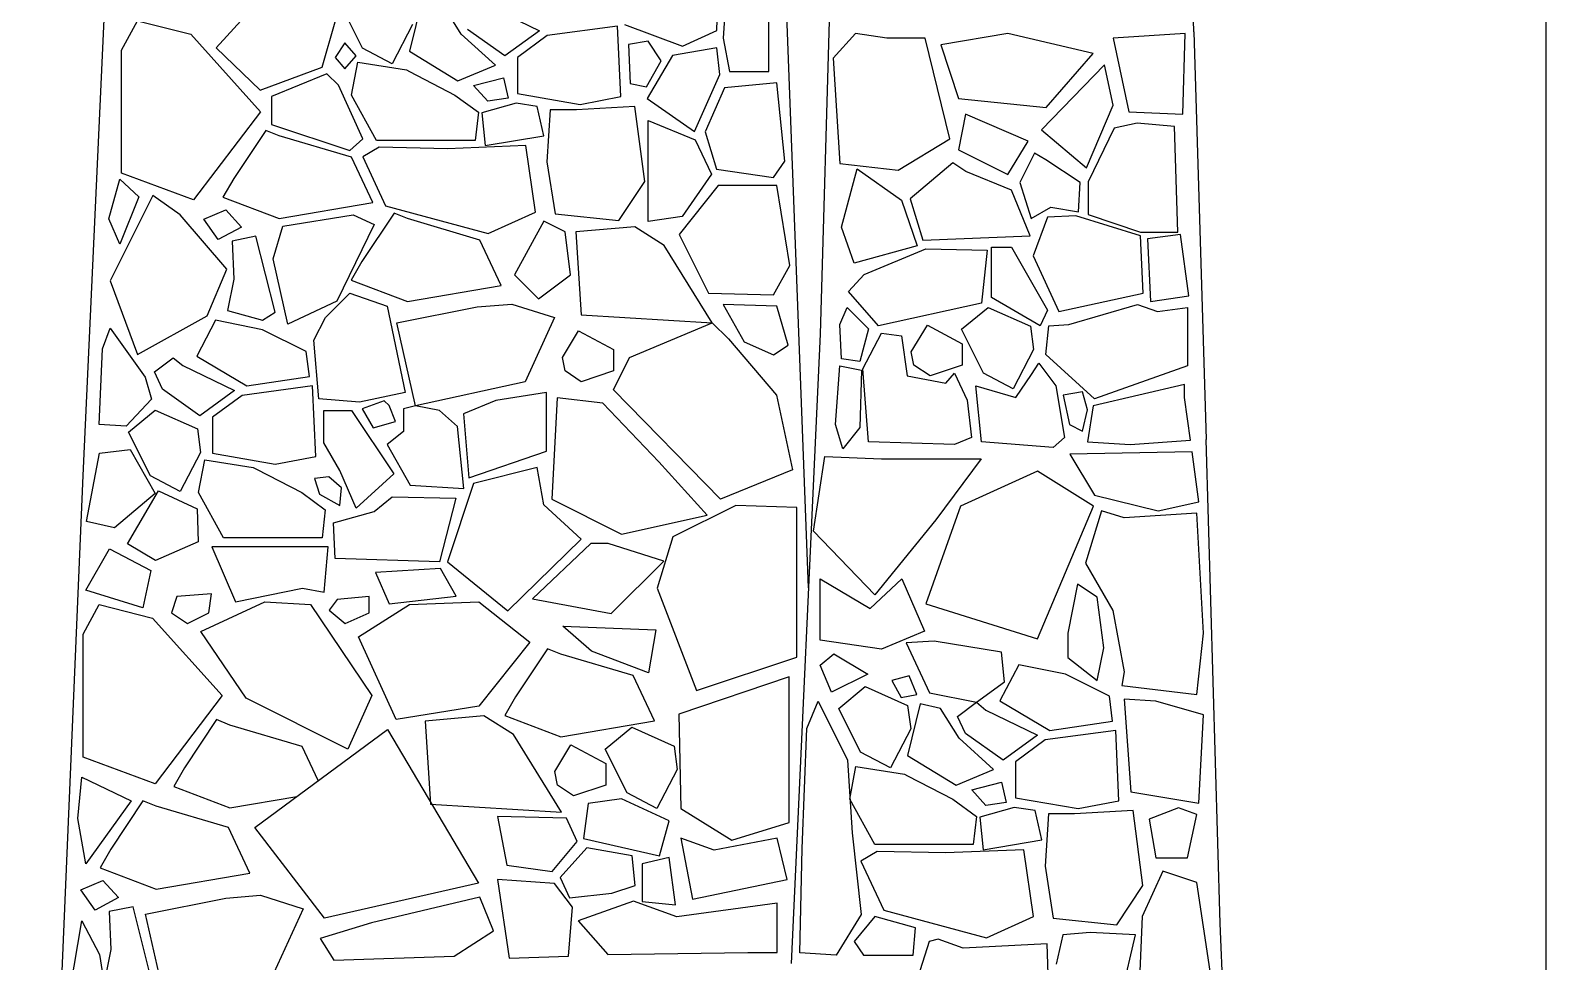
# Model space of a CAD drawing. Header units: millimetres. Extents: x 0 to 25200, y 0 to 17820.
# Drawn here: x 9039.6 to 9466.7, y 3138 to 3400.3 of the extents above; entities that cross this region are included whole.
import ezdxf

# ---------------------------------------------------------------- set-up
doc = ezdxf.new("R2010")
doc.units = ezdxf.units.MM
doc.header["$LTSCALE"] = 100
doc.header["$MEASUREMENT"] = 0
doc.layers.add('CO-TREE', color=251, linetype='Continuous')
doc.layers.add('TB-FORM', color=7, linetype='Continuous')

# ---------------------------------------------------------------- blocks, each defined once
blk = doc.blocks.new('T-133')
at = {"layer": 'CO-TREE'}
for p, q in [((335.68, 714.57), (331.28, 848.78)), ((236.33, 833.96), (230.39, 629.39)), ((32.12, 796.6), (22.59, 589.61)), ((227.11, 557.94), (220.4, 735.5)), ((74.87, 726.17), (60.18, 710.11)), ((201.26, 714.94), (201.7, 728.6)), ((101.43, 710.02), (95.26, 722.35)), ((118.19, 723.68), (114.66, 709.14)), ((129.21, 713.98), (123.92, 722.35)), ((136.71, 721.91), (151.26, 714.86)), ((203.91, 725.28), (203.02, 712.79)), ((215.96, 703.43), (215.96, 723.49)), ((33.47, 709.41), (37.99, 717.69)), ((37.99, 717.69), (53.06, 713.93)), ((90.03, 704.6), (93.7, 717.45)), ((53.06, 713.93), (72.66, 692.09)), ((115.55, 716.63), (109.81, 705.61)), ((138.92, 705.17), (129.21, 713.98)), ((141.56, 707.81), (130.98, 715.3)), ((151.26, 714.86), (141.56, 707.81)), ((153.47, 713.54), (145.09, 707.37)), ((173.31, 716.19), (153.47, 713.54)), ((174.19, 696.36), (173.31, 716.19)), ((175.24, 716.7), (191.56, 710.53)), ((191.56, 710.53), (201.26, 714.94)), ((240.36, 714.13), (234.05, 707.18)), ((249.2, 712.86), (240.36, 714.13)), ((283.31, 714.13), (264.36, 710.97)), ((307.31, 708.45), (283.31, 714.13)), ((333.2, 714.13), (312.99, 712.86)), ((332.57, 691.41), (333.2, 714.13)), ((335.68, 714.57), (339.19, 599.73)), ((33.47, 674.77), (33.47, 709.41)), ((60.18, 710.11), (72.58, 698.18)), ((96.46, 711.49), (93.7, 707.36)), ((99.68, 707.81), (96.46, 711.49)), ((109.81, 705.61), (101.43, 710.02)), ((114.66, 709.14), (128.33, 700.76)), ((181.89, 711.95), (176.37, 711.03)), ((176.37, 711.03), (176.83, 700.01)), ((185.56, 706.44), (181.89, 711.95)), ((201.24, 710.12), (188.74, 707.89)), ((202.13, 702.54), (201.24, 710.12)), ((203.02, 712.79), (204.81, 703.43)), ((259.94, 712.86), (249.2, 712.86)), ((266.89, 684.47), (259.94, 712.86)), ((264.36, 710.97), (269.41, 695.82)), ((312.99, 712.86), (317.41, 692.04)), ((72.58, 698.18), (90.03, 704.6)), ((93.7, 707.36), (96.46, 704.14)), ((96.46, 704.14), (99.68, 707.81)), ((98.35, 696.8), (100.11, 706.05)), ((100.11, 706.05), (113.78, 703.85)), ((128.33, 700.76), (138.92, 705.17)), ((145.09, 707.37), (145.09, 697.24)), ((181.43, 699.1), (185.56, 706.44)), ((188.74, 707.89), (181.6, 695.85)), ((234.05, 707.18), (235.94, 677.52)), ((310.47, 705.29), (292.78, 686.99)), ((294.04, 693.3), (307.31, 708.45)), ((312.99, 693.93), (310.47, 705.29)), ((91.41, 702.77), (75.79, 696.34)), ((94.62, 699.55), (91.41, 702.77)), ((113.78, 703.85), (114.66, 703.41)), ((114.66, 703.41), (127.45, 696.8)), ((132.74, 699.44), (141.12, 701.65)), ((141.12, 701.65), (142.44, 695.92)), ((194.99, 686.48), (202.13, 702.54)), ((204.81, 703.43), (215.96, 703.43)), ((75.79, 696.34), (75.79, 688.54)), ((101.51, 684.41), (94.62, 699.55)), ((105.4, 684.02), (98.35, 696.8)), ((127.45, 696.8), (134.07, 691.95)), ((136.71, 695.04), (132.74, 699.44)), ((145.09, 697.24), (162.73, 694.16)), ((162.73, 694.16), (174.19, 696.36)), ((176.83, 700.01), (181.43, 699.1)), ((203.47, 698.82), (197.96, 686.43)), ((218.17, 700.2), (203.47, 698.82)), ((220.47, 678.17), (218.17, 700.2)), ((72.66, 692.09), (53.82, 667.24)), ((134.07, 691.95), (133.18, 684.02)), ((144.68, 694.51), (135.04, 691.75)), ((142.44, 695.92), (136.71, 695.04)), ((150.66, 693.59), (144.68, 694.51)), ((152.49, 685.33), (150.66, 693.59)), ((154.33, 692.67), (153.41, 677.99)), ((161.68, 692.67), (154.33, 692.67)), ((178.21, 693.59), (161.68, 692.67)), ((180.97, 672.48), (178.21, 693.59)), ((181.6, 695.85), (194.99, 686.48)), ((269.41, 695.82), (294.04, 693.3)), ((305.41, 676.26), (312.99, 693.93)), ((317.41, 692.04), (332.57, 691.41)), ((75.79, 688.54), (97.84, 681.2)), ((135.04, 691.75), (135.96, 682.57)), ((181.89, 689.65), (195.2, 684.14)), ((181.89, 670.83), (181.89, 689.65)), ((271.31, 691.41), (269.41, 681.31)), ((288.99, 683.83), (271.31, 691.41)), ((319.7, 688.88), (313.27, 687.5)), ((330.27, 687.96), (319.7, 688.88)), ((331.19, 658.13), (330.27, 687.96)), ((74.17, 686.82), (65.12, 673.27)), ((77.93, 685.31), (74.17, 686.82)), ((98.28, 679.29), (77.93, 685.31)), ((97.84, 681.2), (101.51, 684.41)), ((133.18, 684.02), (105.4, 684.02)), ((135.96, 682.57), (152.49, 685.33)), ((195.2, 684.14), (199.8, 674.5)), ((197.96, 686.43), (201.18, 675.88)), ((252.36, 675.63), (266.89, 684.47)), ((283.31, 674.37), (288.99, 683.83)), ((292.78, 686.99), (305.41, 676.26)), ((313.27, 687.5), (305.93, 672.36)), ((104.31, 666.49), (98.28, 679.29)), ((106.11, 682.12), (101.51, 679.36)), ((101.51, 679.36), (107.94, 665.59)), ((125.39, 681.66), (106.11, 682.12)), ((147.44, 682.57), (125.39, 681.66)), ((150.2, 663.76), (147.44, 682.57)), ((269.41, 681.31), (283.31, 674.37)), ((290.77, 680.39), (286.64, 672.13)), ((293.98, 678.56), (290.77, 680.39)), ((53.82, 667.24), (33.47, 674.77)), ((153.41, 677.99), (155.71, 663.3)), ((201.18, 675.88), (217.25, 673.58)), ((217.25, 673.58), (220.47, 678.17)), ((235.94, 677.52), (252.36, 675.63)), ((236.36, 659.54), (240.79, 676.05)), ((240.79, 676.05), (253.29, 667.19)), ((267.8, 677.66), (255.71, 667.59)), ((271.43, 675.25), (267.8, 677.66)), ((284.33, 670.01), (271.43, 675.25)), ((303.63, 672.13), (293.98, 678.56)), ((29.91, 661.91), (33.03, 673.06)), ((33.03, 673.06), (38.39, 668.15)), ((65.12, 673.27), (62.11, 667.99)), ((173.62, 661.46), (180.97, 672.48)), ((181.89, 661.19), (181.89, 670.83)), ((201.63, 671.29), (190.61, 657.52)), ((199.8, 674.5), (191.53, 662.57)), ((218.17, 671.29), (201.63, 671.29)), ((221.84, 648.8), (218.17, 671.29)), ((286.64, 672.13), (289.85, 662.04)), ((303.17, 663.87), (303.63, 672.13)), ((305.93, 672.36), (305.93, 663.18)), ((42.38, 668.49), (30.36, 644.46)), ((38.39, 668.15), (33.03, 654.77)), ((50.04, 663.03), (42.38, 668.49)), ((62.11, 667.99), (77.93, 661.97)), ((77.93, 661.97), (104.31, 666.49)), ((253.29, 667.19), (257.72, 654.3)), ((255.71, 667.59), (259.33, 655.91)), ((289.57, 657.12), (284.33, 670.01)), ((33.03, 654.77), (29.91, 661.91)), ((63.16, 647.74), (50.04, 663.03)), ((56.74, 661.79), (62.92, 664.43)), ((62.92, 664.43), (67.32, 659.58)), ((79.01, 659.82), (98.76, 663.03)), ((98.76, 663.03), (104.73, 660.28)), ((110.32, 663.48), (101.28, 649.92)), ((107.94, 665.59), (136.88, 657.79)), ((114.09, 661.97), (110.32, 663.48)), ((134.44, 655.95), (114.09, 661.97)), ((136.88, 657.79), (150.2, 663.76)), ((155.71, 663.3), (173.62, 661.46)), ((191.53, 662.57), (181.89, 661.19)), ((289.85, 662.04), (295.36, 665.25)), ((294.41, 662.36), (290.37, 651.48)), ((302.47, 662.76), (294.41, 662.36)), ((295.36, 665.25), (303.17, 663.87)), ((320.61, 657.12), (302.47, 662.76)), ((305.93, 663.18), (320.62, 658.13)), ((60.71, 656.06), (56.74, 661.79)), ((67.32, 659.58), (60.71, 656.06)), ((76.25, 650.64), (79.01, 659.82)), ((104.73, 660.28), (94.16, 638.71)), ((152.53, 661.22), (144.24, 646.16)), ((158.55, 658.21), (152.53, 661.22)), ((160.06, 646.16), (158.55, 658.21)), ((178.15, 659.71), (161.57, 658.21)), ((161.57, 658.21), (163.08, 634.86)), ((186.44, 654.44), (178.15, 659.71)), ((239.98, 649.47), (236.36, 659.54)), ((320.62, 658.13), (331.19, 658.13)), ((71.41, 657), (64.72, 655.67)), ((64.72, 655.67), (65.16, 644.96)), ((76.77, 635.6), (71.41, 657)), ((140.47, 643.15), (134.44, 655.95)), ((200, 632.6), (186.44, 654.44)), ((190.61, 657.52), (198.88, 641)), ((257.72, 654.3), (239.98, 649.47)), ((242.81, 646.25), (260.14, 653.5)), ((259.33, 655.91), (289.57, 657.12)), ((260.14, 653.5), (277.47, 653.09)), ((278.68, 639.8), (278.68, 653.9)), ((278.68, 653.9), (284.33, 653.9)), ((284.33, 653.9), (294.41, 636.18)), ((321.41, 641.01), (320.61, 657.12)), ((331.9, 657.52), (322.62, 656.32)), ((322.62, 656.32), (323.43, 638.59)), ((334.31, 640.2), (331.9, 657.52)), ((80.39, 632.28), (76.25, 650.64)), ((101.28, 649.92), (98.26, 644.65)), ((277.47, 653.09), (275.86, 638.19)), ((290.37, 651.48), (297.63, 635.77)), ((57.69, 634.63), (63.16, 647.74)), ((65.16, 644.96), (63.38, 636.05)), ((144.24, 646.16), (151.02, 639.38)), ((151.02, 639.38), (160.06, 646.16)), ((217.25, 640.54), (221.84, 648.8)), ((238.37, 641.41), (242.81, 646.25)), ((30.36, 644.46), (38.01, 623.7)), ((90.95, 634.12), (97.84, 641)), ((97.84, 641), (108.4, 637.33)), ((98.26, 644.65), (114.09, 638.63)), ((114.09, 638.63), (140.47, 643.15)), ((198.88, 641), (217.25, 640.54)), ((246.84, 631.75), (238.37, 641.41)), ((297.63, 635.77), (321.41, 641.01)), ((94.16, 638.71), (80.39, 632.28)), ((108.4, 637.33), (113.45, 613.01)), ((111.08, 632.6), (133.69, 637.12)), ((133.69, 637.12), (143.48, 637.87)), ((143.48, 637.87), (155.54, 634.11)), ((218.17, 637.33), (203.01, 637.79)), ((203.01, 637.79), (208.98, 627.23)), ((221.38, 626.32), (218.17, 637.33)), ((235.95, 632.15), (237.97, 636.98)), ((237.97, 636.98), (244.02, 630.94)), ((275.86, 638.19), (246.84, 631.75)), ((270.26, 630.79), (277.75, 636.96)), ((277.75, 636.96), (289.66, 631.67)), ((292.39, 631.75), (278.68, 639.8)), ((300.45, 632.15), (319.8, 637.79)), ((319.8, 637.79), (325.45, 635.77)), ((323.43, 638.59), (334.31, 640.2)), ((325.45, 635.77), (333.91, 636.98)), ((333.91, 636.98), (333.91, 620.47)), ((38.01, 623.7), (57.69, 634.63)), ((60.02, 633.34), (54.72, 623.2)), ((73.24, 630.69), (60.02, 633.34)), ((63.38, 636.05), (73.2, 633.37)), ((73.2, 633.37), (76.77, 635.6)), ((87.73, 627.69), (90.95, 634.12)), ((116.35, 609.26), (111.08, 632.6)), ((155.54, 634.11), (147.25, 616.04)), ((163.08, 634.86), (200, 632.6)), ((176.64, 622.81), (200, 632.6)), ((200, 632.6), (204.53, 628.09)), ((236.36, 622.48), (235.95, 632.15)), ((294.41, 636.18), (292.39, 631.75)), ((294.81, 631.75), (300.45, 632.15)), ((28.12, 625.34), (30.35, 631.14)), ((30.35, 631.14), (40.17, 617.32)), ((85.59, 624.52), (73.24, 630.69)), ((157.8, 622.81), (162.32, 630.34)), ((162.32, 630.34), (172.12, 625.07)), ((204.53, 628.09), (218.09, 612.27)), ((230.39, 629.39), (222.24, 452.08)), ((244.02, 630.94), (241.6, 621.68)), ((242.4, 619.66), (247.64, 629.73)), ((247.64, 629.73), (253.29, 628.93)), ((253.29, 628.93), (254.9, 617.65)), ((256.07, 624.45), (260.59, 631.99)), ((260.59, 631.99), (270.39, 626.71)), ((276.43, 618.45), (270.26, 630.79)), ((289.66, 631.67), (290.54, 625.06)), ((294, 623.69), (294.81, 631.75)), ((27.23, 603.94), (28.12, 625.34)), ((86.47, 617.47), (85.59, 624.52)), ((89.11, 611.17), (87.73, 627.69)), ((172.12, 625.07), (172.12, 619.05)), ((208.98, 627.23), (217.25, 623.56)), ((217.25, 623.56), (221.38, 626.32)), ((256.83, 620.69), (256.07, 624.45)), ((270.39, 626.71), (270.39, 620.69)), ((290.54, 625.06), (284.81, 614.05)), ((307.71, 611.2), (294, 623.69)), ((42.82, 618.8), (48.11, 622.76)), ((48.11, 622.76), (50.76, 620.56)), ((50.76, 620.56), (65.31, 613.51)), ((54.72, 623.2), (68.84, 614.83)), ((158.55, 619.05), (157.8, 622.81)), ((172.12, 613.78), (176.64, 622.81)), ((234.74, 603.95), (235.95, 620.47)), ((235.95, 620.47), (242, 619.26)), ((241.6, 621.68), (236.36, 622.48)), ((242, 619.26), (241.6, 603.15)), ((244.02, 599.12), (242.4, 619.66)), ((261.35, 617.68), (256.83, 620.69)), ((270.39, 620.69), (261.35, 617.68)), ((289.97, 618.05), (291.99, 621.27)), ((291.99, 621.27), (296.82, 614.83)), ((333.91, 620.47), (307.71, 611.2)), ((40.17, 617.32), (41.96, 611.07)), ((45.02, 613.95), (42.82, 618.8)), ((68.84, 614.83), (86.47, 617.47)), ((147.25, 616.04), (116.35, 609.26)), ((163.08, 616.04), (158.55, 619.05)), ((172.12, 619.05), (163.08, 616.04)), ((254.9, 617.65), (265.78, 615.63)), ((265.78, 615.63), (268.2, 618.45)), ((268.2, 618.45), (271.83, 610.8)), ((284.81, 614.05), (276.43, 618.45)), ((285.54, 611.61), (289.97, 618.05)), ((333.1, 615.23), (307.31, 609.19)), ((333.1, 611.61), (333.1, 615.23)), ((41.96, 611.07), (34.82, 603.49)), ((55.61, 606.46), (45.02, 613.95)), ((65.31, 613.51), (55.61, 606.46)), ((67.51, 612.19), (59.13, 606.02)), ((87.36, 614.83), (67.51, 612.19)), ((88.24, 595), (87.36, 614.83)), ((100.59, 610.25), (89.11, 611.17)), ((113.45, 613.01), (100.59, 610.25)), ((138.96, 610.77), (129.92, 607)), ((153.28, 613.02), (138.96, 610.77)), ((153.28, 596.46), (153.28, 613.02)), ((156.29, 611.52), (154.79, 582.9)), ((169.11, 610.01), (156.29, 611.52)), ((202.27, 582.9), (172.12, 613.78)), ((218.09, 612.27), (222.61, 591.19)), ((271.83, 610.8), (273.04, 600.33)), ((275.86, 599.12), (274.25, 614.83)), ((274.25, 614.83), (285.54, 611.61)), ((296.82, 614.83), (299.24, 600.33)), ((304.33, 613.14), (298.82, 612.22)), ((298.82, 612.22), (300.65, 603.96)), ((305.71, 608.09), (304.33, 613.14)), ((334.72, 599.52), (333.1, 611.61)), ((35.53, 601.85), (43.02, 608.02)), ((43.02, 608.02), (54.93, 602.73)), ((90.49, 598.78), (90.49, 607.96)), ((90.49, 607.96), (98.3, 607.96)), ((98.3, 607.96), (110.24, 590.06)), ((107.56, 610.63), (101.31, 608.4)), ((101.31, 608.4), (104.43, 603.05)), ((108.9, 609.29), (107.56, 610.63)), ((110.68, 604.83), (108.9, 609.29)), ((116.35, 609.26), (112.99, 608.42)), ((112.99, 608.42), (112.99, 601.99)), ((123.1, 607.96), (116.35, 609.26)), ((128.15, 603.37), (123.1, 607.96)), ((129.92, 607), (131.42, 588.93)), ((184.93, 593.45), (169.11, 610.01)), ((304.33, 602.13), (305.71, 608.09)), ((307.31, 609.19), (305.69, 599.12)), ((34.82, 603.49), (27.23, 603.94)), ((54.93, 602.73), (55.81, 596.12)), ((59.13, 606.02), (59.13, 595.88)), ((104.43, 603.05), (110.68, 604.83)), ((129.99, 585.93), (128.15, 603.37)), ((236.76, 597.1), (234.74, 603.95)), ((241.6, 603.15), (236.76, 597.1)), ((300.65, 603.96), (304.33, 602.13)), ((41.7, 589.52), (35.53, 601.85)), ((95.08, 590.98), (90.49, 598.78)), ((112.99, 601.99), (108.4, 598.32)), ((108.4, 598.32), (114.83, 586.85)), ((268.2, 598.31), (244.02, 599.12)), ((273.04, 600.33), (268.2, 598.31)), ((296.02, 597.51), (275.86, 599.12)), ((299.24, 600.33), (296.02, 597.51)), ((305.69, 599.12), (317.79, 598.31)), ((317.79, 598.31), (334.72, 599.52)), ((343.15, 463.36), (339.19, 599.73)), ((23.63, 576.61), (27.34, 595.92)), ((27.34, 595.92), (35.98, 596.89)), ((35.98, 596.89), (43.03, 584.55)), ((55.81, 596.12), (50.08, 585.11)), ((55.2, 584.78), (56.96, 594.03)), ((56.96, 594.03), (70.63, 591.83)), ((59.13, 595.88), (76.77, 592.8)), ((76.77, 592.8), (88.24, 595)), ((131.42, 588.93), (153.28, 596.46)), ((228.5, 573.88), (231.7, 594.96)), ((231.7, 594.96), (247.67, 594.32)), ((247.67, 594.32), (275.79, 594.32)), ((275.79, 594.32), (263.01, 577.08)), ((335.22, 596.23), (300.71, 595.59)), ((300.71, 595.59), (307.74, 584.1)), ((337.14, 582.19), (335.22, 596.23)), ((22.59, 589.61), (7.81, 238.8)), ((50.08, 585.11), (41.7, 589.52)), ((70.63, 591.83), (71.51, 591.39)), ((71.51, 591.39), (84.3, 584.78)), ((99.68, 580.42), (95.08, 590.98)), ((110.24, 590.06), (99.68, 580.42)), ((150.66, 591.9), (132.74, 587.31)), ((152.49, 581.34), (150.66, 591.9)), ((198.5, 578.39), (184.93, 593.45)), ((222.61, 591.19), (202.27, 582.9)), ((291.63, 590.83), (269.97, 580.99)), ((307.39, 580.99), (291.63, 590.83)), ((35.2, 570.38), (43.9, 585.25)), ((43.9, 585.25), (54.85, 580.2)), ((91.94, 589.22), (87.92, 588.78)), ((87.92, 588.78), (89.26, 584.32)), ((95.51, 586.1), (91.94, 589.22)), ((95.06, 581.2), (95.51, 586.1)), ((114.83, 586.85), (129.99, 585.93)), ((132.74, 587.31), (125.39, 565.28)), ((43.03, 584.55), (31.56, 574.85)), ((62.25, 572), (55.2, 584.78)), ((84.3, 584.78), (90.91, 579.93)), ((89.26, 584.32), (95.06, 581.2)), ((104.73, 579.51), (109.78, 583.64)), ((109.78, 583.64), (127.69, 583.18)), ((127.69, 583.18), (123.1, 565.28)), ((163.06, 571.71), (152.49, 581.34)), ((154.79, 582.9), (174.38, 573.11)), ((206.63, 581.17), (188.87, 572.29)), ((223.84, 580.61), (206.63, 581.17)), ((269.97, 580.99), (260.12, 553.44)), ((291.63, 543.6), (307.39, 580.99)), ((307.74, 584.1), (325.63, 579.63)), ((325.63, 579.63), (337.14, 582.19)), ((31.56, 574.85), (23.63, 576.61)), ((54.85, 580.2), (55.13, 570.94)), ((90.91, 579.93), (90.03, 572)), ((93.25, 576.29), (104.73, 579.51)), ((174.38, 573.11), (198.5, 578.39)), ((223.84, 538.46), (223.84, 580.61)), ((263.01, 577.08), (245.76, 556.01)), ((309.66, 579.63), (305.19, 564.95)), ((316.05, 577.72), (309.66, 579.63)), ((336.5, 578.99), (316.05, 577.72)), ((338.42, 545.15), (336.5, 578.99)), ((93.7, 566.2), (93.25, 576.29)), ((188.87, 572.29), (184.43, 557.87)), ((245.76, 556.01), (228.5, 573.88)), ((23.45, 557.32), (30.11, 568.96)), ((30.11, 568.96), (41.76, 562.86)), ((43.06, 565.62), (35.2, 570.38)), ((55.13, 570.94), (43.06, 565.62)), ((58.97, 569.52), (65.63, 553.99)), ((66.74, 569.52), (58.97, 569.52)), ((90.03, 572), (62.25, 572)), ((91.72, 569.52), (66.74, 569.52)), ((90.61, 556.76), (91.72, 569.52)), ((142.39, 551.51), (163.06, 571.71)), ((165.75, 570.44), (149.31, 554.84)), ((170.68, 570.44), (165.75, 570.44)), ((186.29, 565.51), (170.68, 570.44)), ((123.1, 565.28), (93.7, 566.2)), ((125.39, 565.28), (142.39, 551.51)), ((171.5, 550.73), (186.29, 565.51)), ((305.19, 564.95), (312.85, 551.54)), ((41.76, 562.86), (39.54, 552.32)), ((123.36, 563.42), (105.05, 562.31)), ((105.05, 562.31), (108.93, 553.43)), ((127.81, 555.65), (123.36, 563.42)), ((230.42, 543.24), (230.42, 560.48)), ((230.42, 560.48), (244.48, 552.17)), ((244.48, 552.17), (253.42, 560.48)), ((253.42, 560.48), (259.81, 545.79)), ((39.54, 552.32), (23.45, 557.32)), ((49.07, 555.48), (47.56, 550.96)), ((58.87, 556.23), (49.07, 555.48)), ((58.11, 550.96), (58.87, 556.23)), ((65.63, 553.99), (84.51, 557.87)), ((84.51, 557.87), (90.61, 556.76)), ((103.33, 555.48), (94.29, 554.72)), ((103.33, 550.96), (103.33, 555.48)), ((108.93, 553.43), (127.81, 555.65)), ((184.43, 557.87), (195.53, 529.03)), ((302.95, 558.98), (300.2, 545.21)), ((308.46, 555.31), (302.95, 558.98)), ((310.3, 541.08), (308.46, 555.31)), ((22.69, 544.93), (27.21, 553.22)), ((27.21, 553.22), (42.29, 549.45)), ((47.56, 550.96), (52.08, 547.95)), ((52.08, 547.95), (58.11, 550.96)), ((55.85, 545.69), (73.94, 553.97)), ((73.94, 553.97), (86.75, 553.22)), ((86.75, 553.22), (104.08, 527.61)), ((94.29, 554.72), (92.03, 551.71)), ((92.03, 551.71), (96.55, 547.95)), ((96.55, 547.95), (103.33, 550.96)), ((100.32, 544.18), (114.63, 553.22)), ((114.63, 553.22), (134.23, 553.97)), ((134.23, 553.97), (148.55, 542.68)), ((149.31, 554.84), (171.5, 550.73)), ((260.12, 553.44), (291.63, 543.6)), ((312.85, 551.54), (316.05, 534.3)), ((42.29, 549.45), (61.88, 527.61)), ((157.84, 547.14), (184.06, 546.13)), ((165.91, 540.09), (157.84, 547.14)), ((22.69, 510.29), (22.69, 544.93)), ((68.66, 526.86), (55.85, 545.69)), ((110.87, 520.84), (100.32, 544.18)), ((148.55, 542.68), (134.23, 524.6)), ((184.06, 546.13), (182.04, 534.04)), ((247.67, 540.68), (230.42, 543.24)), ((259.81, 545.79), (247.67, 540.68)), ((262.52, 542.9), (254.58, 542.46)), ((254.58, 542.46), (261.19, 528.36)), ((281.48, 539.81), (262.52, 542.9)), ((300.2, 545.21), (300.2, 538.33)), ((336.5, 527.91), (338.42, 545.15)), ((153.55, 540.79), (144.51, 527.23)), ((157.32, 539.28), (153.55, 540.79)), ((177.67, 533.26), (157.32, 539.28)), ((182.04, 534.04), (165.91, 540.09)), ((195.53, 529.03), (223.84, 538.46)), ((230.42, 536.21), (234.25, 539.4)), ((234.25, 539.4), (243.84, 533.66)), ((282.36, 531.44), (281.48, 539.81)), ((300.2, 538.33), (308.46, 531.9)), ((308.46, 531.9), (310.3, 541.08)), ((233.61, 528.55), (230.42, 536.21)), ((286.33, 536.29), (281.04, 526.16)), ((299.56, 533.65), (286.33, 536.29)), ((316.05, 534.3), (315.41, 530.46)), ((183.7, 520.45), (177.67, 533.26)), ((221.62, 532.91), (190.53, 522.37)), ((221.62, 521.82), (221.62, 532.91)), ((243.84, 533.66), (233.61, 528.55)), ((235.62, 523.95), (243.11, 530.12)), ((243.11, 530.12), (255.02, 524.83)), ((255.46, 533.21), (250.61, 531.88)), ((250.61, 531.88), (253.26, 527.04)), ((257.67, 527.92), (255.46, 533.21)), ((274.42, 525.72), (282.36, 531.44)), ((311.9, 527.48), (299.56, 533.65)), ((315.41, 530.46), (336.5, 527.91)), ((61.88, 527.61), (43.04, 502.76)), ((97.3, 512.55), (68.66, 526.86)), ((104.08, 527.61), (97.3, 512.55)), ((144.51, 527.23), (141.49, 521.96)), ((226.59, 518.33), (229.78, 526)), ((229.78, 526), (238.09, 509.39)), ((253.26, 527.04), (257.67, 527.92)), ((258.55, 525.27), (255.02, 510.73)), ((264.28, 523.95), (258.55, 525.27)), ((261.19, 528.36), (274.42, 525.72)), ((269.13, 521.75), (274.42, 525.72)), ((274.42, 525.72), (277.07, 523.51)), ((281.04, 526.16), (295.15, 517.78)), ((312.79, 520.43), (311.9, 527.48)), ((316.05, 526.63), (317.97, 500.45)), ((325, 526), (316.05, 526.63)), ((338.42, 522.16), (325, 526)), ((134.23, 524.6), (110.87, 520.84)), ((135.65, 521.91), (119.07, 520.4)), ((143.94, 516.63), (135.65, 521.91)), ((141.49, 521.96), (157.32, 515.94)), ((190.53, 522.37), (191.09, 495.75)), ((221.62, 491.86), (221.62, 521.82)), ((241.79, 511.62), (235.62, 523.95)), ((255.02, 524.83), (255.9, 518.23)), ((269.57, 515.58), (264.28, 523.95)), ((271.34, 516.9), (269.13, 521.75)), ((277.07, 523.51), (291.62, 516.46)), ((337.14, 497.26), (338.42, 522.16)), ((60.29, 520.82), (51.25, 507.26)), ((64.06, 519.31), (60.29, 520.82)), ((84.41, 513.29), (64.06, 519.31)), ((71.06, 490.47), (108.48, 518.02)), ((108.48, 518.02), (134.08, 474.73)), ((119.07, 520.4), (120.58, 497.06)), ((157.32, 515.94), (183.7, 520.45)), ((169.83, 512.5), (177.33, 518.67)), ((177.33, 518.67), (189.23, 513.38)), ((225.31, 484.49), (226.59, 518.33)), ((255.9, 518.23), (250.17, 507.21)), ((281.92, 509.41), (271.34, 516.9)), ((313.67, 517.78), (293.82, 515.14)), ((295.15, 517.78), (312.79, 520.43)), ((314.55, 497.96), (313.67, 517.78)), ((88.95, 503.64), (84.41, 513.29)), ((157.51, 494.8), (143.94, 516.63)), ((155.65, 506.17), (160.17, 513.7)), ((160.17, 513.7), (169.97, 508.43)), ((176, 500.17), (169.83, 512.5)), ((189.23, 513.38), (190.12, 506.77)), ((279.27, 506.77), (269.57, 515.58)), ((291.62, 516.46), (281.92, 509.41)), ((293.82, 515.14), (285.45, 508.97)), ((43.04, 502.76), (22.69, 510.29)), ((169.97, 508.43), (169.97, 502.4)), ((238.09, 509.39), (239.37, 488.96)), ((250.17, 507.21), (241.79, 511.62)), ((255.02, 510.73), (268.69, 502.36)), ((285.45, 508.97), (285.45, 498.84)), ((21.23, 492.97), (22.34, 504.62)), ((22.34, 504.62), (36.21, 497.97)), ((51.25, 507.26), (48.23, 501.99)), ((156.4, 502.4), (155.65, 506.17)), ((190.12, 506.77), (184.38, 495.76)), ((238.71, 498.4), (240.47, 507.65)), ((240.47, 507.65), (254.14, 505.45)), ((254.14, 505.45), (255.02, 505.01)), ((255.02, 505.01), (267.81, 498.4)), ((268.69, 502.36), (279.27, 506.77)), ((48.23, 501.99), (64.06, 495.97)), ((160.92, 499.39), (156.4, 502.4)), ((169.97, 502.4), (160.92, 499.39)), ((184.38, 495.76), (176, 500.17)), ((273.1, 501.04), (281.48, 503.24)), ((277.07, 496.64), (273.1, 501.04)), ((281.48, 503.24), (282.8, 497.52)), ((317.97, 500.45), (337.14, 497.26)), ((36.21, 497.97), (23.45, 480.22)), ((39.52, 497.94), (30.47, 484.38)), ((43.29, 496.43), (39.52, 497.94)), ((63.63, 490.41), (43.29, 496.43)), ((64.06, 495.97), (82.91, 499.2)), ((120.58, 497.06), (157.51, 494.8)), ((165.04, 497.19), (163.7, 487.38)), ((174.41, 498.53), (165.04, 497.19)), ((187.8, 492.29), (174.41, 498.53)), ((191.09, 495.75), (205.52, 486.87)), ((245.76, 485.62), (238.71, 498.4)), ((267.81, 498.4), (274.42, 493.55)), ((285.04, 496.11), (275.4, 493.35)), ((282.8, 497.52), (277.07, 496.64)), ((291.01, 495.19), (285.04, 496.11)), ((285.45, 498.84), (303.08, 495.75)), ((303.08, 495.75), (314.55, 497.96)), ((331.39, 495.98), (323.08, 492.79)), ((336.5, 494.07), (331.39, 495.98)), ((23.45, 480.22), (21.23, 492.97)), ((139.47, 493.51), (142.12, 479.85)), ((158.87, 493.07), (139.47, 493.51)), ((161.96, 486.46), (158.87, 493.07)), ((185.12, 482.48), (187.8, 492.29)), ((205.52, 486.87), (221.62, 491.86)), ((274.42, 493.55), (273.54, 485.62)), ((275.4, 493.35), (276.31, 484.17)), ((292.85, 486.93), (291.01, 495.19)), ((294.69, 494.27), (293.77, 479.58)), ((302.03, 494.27), (294.69, 494.27)), ((318.57, 495.19), (302.03, 494.27)), ((321.32, 474.08), (318.57, 495.19)), ((323.08, 492.79), (325, 481.94)), ((333.94, 481.94), (336.5, 494.07)), ((69.66, 477.61), (63.63, 490.41)), ((90.75, 464.89), (71.06, 490.47)), ((163.7, 487.38), (185.12, 482.48)), ((191.09, 487.43), (194.42, 470.23)), ((200.52, 484.1), (191.09, 487.43)), ((218.29, 487.43), (200.52, 484.1)), ((221.06, 475.78), (218.29, 487.43)), ((239.37, 488.96), (241.92, 465.97)), ((276.31, 484.17), (292.85, 486.93)), ((30.47, 484.38), (27.46, 479.11)), ((154.9, 478.09), (161.96, 486.46)), ((164.6, 484.7), (157.11, 476.33)), ((177.39, 482.49), (164.6, 484.7)), ((224.67, 455.12), (225.31, 484.49)), ((246.46, 483.71), (241.87, 480.96)), ((273.54, 485.62), (245.76, 485.62)), ((265.75, 483.26), (246.46, 483.71)), ((287.8, 484.17), (265.75, 483.26)), ((290.55, 465.36), (287.8, 484.17)), ((27.46, 479.11), (43.29, 473.09)), ((142.12, 479.85), (154.9, 478.09)), ((178.27, 474.12), (177.39, 482.49)), ((187.8, 482.03), (180.21, 480.25)), ((180.21, 480.25), (180.21, 469.55)), ((189.58, 468.65), (187.8, 482.03)), ((241.87, 480.96), (248.3, 467.19)), ((293.77, 479.58), (296.06, 464.9)), ((325, 481.94), (333.94, 481.94)), ((22.09, 472.91), (28.27, 475.55)), ((28.27, 475.55), (32.68, 470.7)), ((43.29, 473.09), (69.66, 477.61)), ((134.08, 474.73), (90.75, 464.89)), ((139.46, 475.78), (142.79, 453.59)), ((155.56, 474.67), (139.46, 475.78)), ((160.56, 468.01), (155.56, 474.67)), ((157.11, 476.33), (159.75, 470.6)), ((171.66, 471.92), (178.27, 474.12)), ((194.42, 470.23), (221.06, 475.78)), ((313.98, 463.06), (321.32, 474.08)), ((326.91, 478.11), (321.16, 465.34)), ((336.5, 474.91), (326.91, 478.11)), ((340.33, 450.01), (336.5, 474.91)), ((26.06, 467.18), (22.09, 472.91)), ((32.68, 470.7), (26.06, 467.18)), ((40.27, 466.06), (62.88, 470.57)), ((62.88, 470.57), (72.68, 471.33)), ((72.68, 471.33), (84.74, 467.56)), ((134.47, 470.79), (103.94, 463.58)), ((138.35, 461.36), (134.47, 470.79)), ((159.75, 470.6), (171.66, 471.92)), ((36.76, 468.12), (30.07, 466.78)), ((30.07, 466.78), (30.51, 456.08)), ((42.12, 446.72), (36.76, 468.12)), ((45.55, 442.71), (40.27, 466.06)), ((84.74, 467.56), (76.45, 449.49)), ((159.45, 454.15), (160.56, 468.01)), ((177.77, 469.68), (162.22, 464.13)), ((189.98, 465.24), (177.77, 469.68)), ((180.21, 469.55), (189.58, 468.65)), ((218.29, 469.12), (189.98, 465.24)), ((218.29, 455.26), (218.29, 469.12)), ((241.92, 465.97), (234.89, 454.48)), ((248.3, 467.19), (277.23, 459.39)), ((19.01, 444.72), (22.34, 464.13)), ((22.34, 464.13), (27.33, 454.7)), ((103.94, 463.58), (89.5, 459.14)), ((127.25, 454.15), (138.35, 461.36)), ((162.22, 464.13), (170.55, 454.7)), ((245.76, 465.34), (240, 458.31)), ((257.26, 462.14), (245.76, 465.34)), ((256.62, 454.48), (257.26, 462.14)), ((277.23, 459.39), (290.55, 465.36)), ((296.06, 464.9), (313.98, 463.06)), ((321.16, 465.34), (319.88, 435.96)), ((349.08, 306.23), (343.15, 463.36)), ((89.5, 459.14), (93.39, 453.04)), ((240, 458.31), (242.56, 454.48)), ((261.09, 458.31), (257.26, 446.18)), ((263.65, 458.95), (261.09, 458.31)), ((270.68, 456.4), (263.65, 458.95)), ((294.32, 457.67), (270.68, 456.4)), ((295.6, 423.19), (294.32, 457.67)), ((298.8, 460.23), (296.88, 451.93)), ((306.46, 460.87), (298.8, 460.23)), ((319.24, 460.23), (306.46, 460.87)), ((315.41, 443.63), (319.24, 460.23)), ((27.33, 454.7), (32.88, 419.2)), ((30.51, 456.08), (28.73, 447.16)), ((93.39, 453.04), (127.25, 454.15)), ((142.79, 453.59), (159.45, 454.15)), ((170.55, 454.7), (209.96, 455.26)), ((209.96, 455.26), (218.29, 455.26)), ((234.89, 454.48), (224.67, 455.12)), ((242.56, 454.48), (256.62, 454.48))]:
    blk.add_line(p, q, dxfattribs=at)

msp = doc.modelspace()

# ---------------------------------------------------------------- linework, layer by layer
at = {"layer": 'TB-FORM', "color": 251}
msp.add_line((9466.67, 16350), (9466.67, 2598), dxfattribs=at)

# ---------------------------------------------------------------- block references
at = {"layer": 'CO-TREE'}
msp.add_blockref('T-133', (9031.83, 2685.32), dxfattribs=at)

doc.saveas('drawing.dxf')
